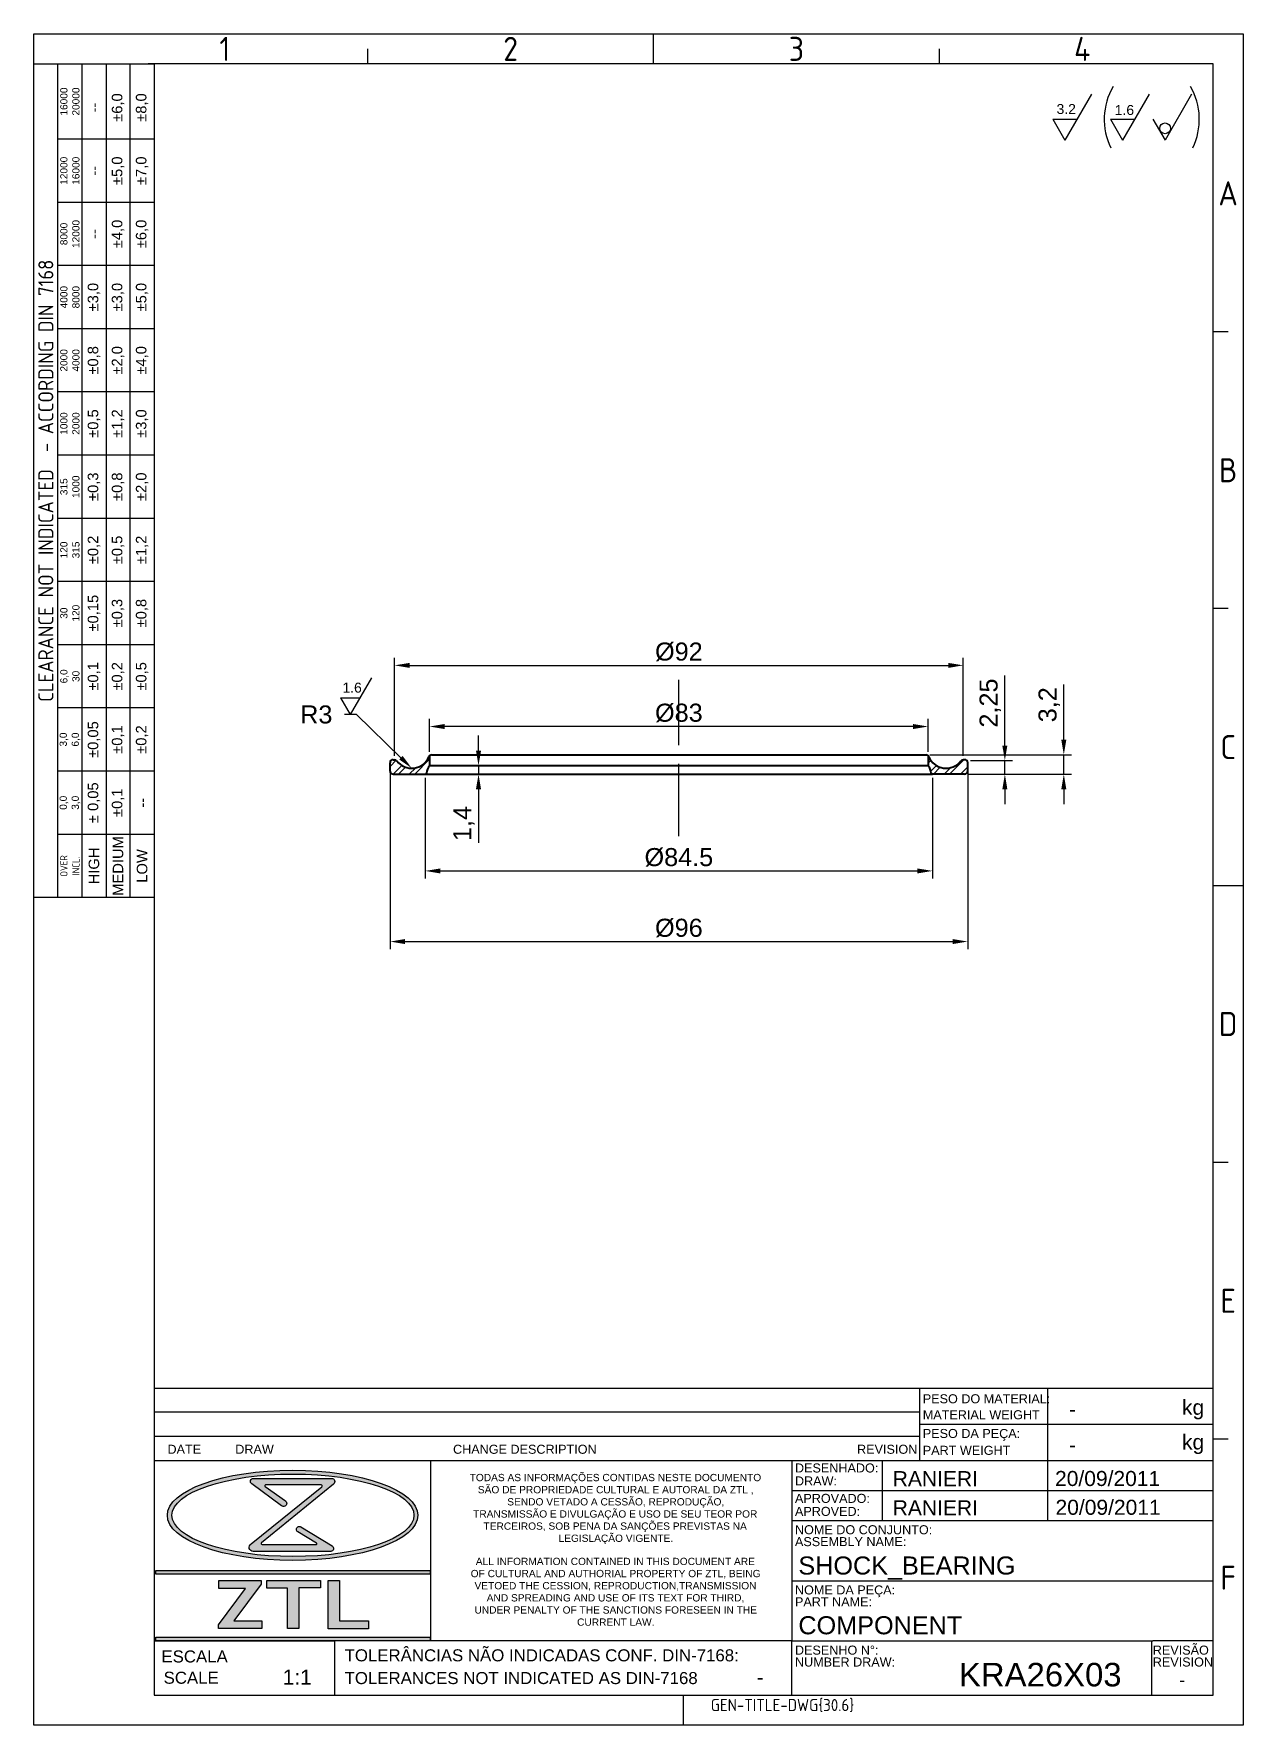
# Model space of a CAD drawing. Header units: millimetres. Extents: x 4519 to 4720, y 1613 to 1894.
import ezdxf
from ezdxf import colors
from ezdxf.entities.mleader import LeaderData, LeaderLine
from ezdxf.enums import TextEntityAlignment as Align
from ezdxf.math import Vec2, Vec3

# ---------------------------------------------------------------- set-up
doc = ezdxf.new("R2010")
doc.units = ezdxf.units.MM
doc.linetypes.add('ACAD_ISO04W100', pattern=[30, 24, -3, 0, -3])
for name, color, linetype, lineweight in [('AM_0', 7, 'Continuous', 40), ('AM_4', 1, 'ACAD_ISO04W100', 25), ('AM_5', 3, 'Continuous', 25)]:
    doc.layers.add(name, color=color, linetype=linetype, lineweight=lineweight)
doc.styles.add('ACISOTS', font='isocp.shx', dxfattribs={"height": 1})
doc.styles.get("Standard").update_dxf_attribs({"font": 'arial.ttf'})
doc.dimstyles.new('ISO-25', dxfattribs={"dimtxt": 3, "dimasz": 2.5, "dimexe": 1.25, "dimexo": 0.625, "dimtad": 1, "dimtxsty": 'Standard', "dimcen": 2.5, "dimadec": 0, "dimazin": 0, "dimtfac": 1, "dimtmove": 0, "dimatfit": 3, "dimfxl": 1, "dimarcsym": 0})

# ---------------------------------------------------------------- blocks, each defined once
blk = doc.blocks.new('*D116')
at = {"layer": 'AM_5', "color": 0, "lineweight": -2}
for p, q in [((4578.11, 1771.96), (4578.11, 1742.32)), ((4674.11, 1771.96), (4674.11, 1742.32)), ((4580.61, 1743.57), (4671.61, 1743.57))]:
    blk.add_line(p, q, dxfattribs=at)
at = {"layer": 'AM_5', "color": 0}
for points in [[(4580.61, 1743.99), (4580.61, 1743.16), (4578.11, 1743.57)], [(4671.61, 1743.99), (4671.61, 1743.16), (4674.11, 1743.57)]]:
    blk.add_solid(points, dxfattribs=at)
at = {"layer": 'Defpoints', "color": 0}
for p in [(4578.11, 1772.59), (4674.11, 1772.59), (4674.11, 1743.57)]:
    blk.add_point(p, dxfattribs=at)
at = {"layer": 'AM_5', "color": 0, "insert": (4626.11, 1745.81), "char_height": 3, "attachment_point": 5}
blk.add_mtext('%%C96', dxfattribs=at)
blk = doc.blocks.new('*D117')
at = {"layer": 'AM_5', "color": 0, "lineweight": -2}
for p, q in [((4583.96, 1770.76), (4583.96, 1754.06)), ((4668.26, 1770.76), (4668.26, 1754.06)), ((4586.46, 1755.31), (4665.76, 1755.31))]:
    blk.add_line(p, q, dxfattribs=at)
at = {"layer": 'AM_5', "color": 0}
for points in [[(4586.46, 1755.72), (4586.46, 1754.89), (4583.96, 1755.31)], [(4665.76, 1755.72), (4665.76, 1754.89), (4668.26, 1755.31)]]:
    blk.add_solid(points, dxfattribs=at)
at = {"layer": 'Defpoints', "color": 0}
for p in [(4583.96, 1771.39), (4668.26, 1771.39), (4668.26, 1755.31)]:
    blk.add_point(p, dxfattribs=at)
at = {"layer": 'AM_5', "color": 0, "insert": (4626.11, 1757.55), "char_height": 3, "attachment_point": 5}
blk.add_mtext('%%C84.5', dxfattribs=at)
blk = doc.blocks.new('*D118')
at = {"layer": 'AM_5', "color": 0, "lineweight": -2}
for p, q in [((4690.09, 1777.09), (4690.09, 1786.26)), ((4667.81, 1774.59), (4691.34, 1774.59)), ((4690.09, 1771.39), (4690.09, 1774.59)), ((4674.23, 1771.39), (4691.34, 1771.39)), ((4690.09, 1768.89), (4690.09, 1766.39))]:
    blk.add_line(p, q, dxfattribs=at)
at = {"layer": 'AM_5', "color": 0}
for points in [[(4689.67, 1777.09), (4690.5, 1777.09), (4690.09, 1774.59)], [(4689.67, 1768.89), (4690.5, 1768.89), (4690.09, 1771.39)]]:
    blk.add_solid(points, dxfattribs=at)
at = {"layer": 'Defpoints', "color": 0}
for p in [(4667.18, 1774.59), (4690.09, 1774.59), (4673.61, 1771.39)]:
    blk.add_point(p, dxfattribs=at)
at = {"layer": 'AM_5', "color": 0, "insert": (4687.66, 1782.92), "char_height": 3, "attachment_point": 5, "rotation": 90}
blk.add_mtext('3,2', dxfattribs=at)
blk = doc.blocks.new('*D119')
at = {"layer": 'AM_5', "color": 0, "lineweight": -2}
for p, q in [((4680.29, 1776.14), (4680.29, 1787.75)), ((4674.59, 1773.64), (4681.54, 1773.64)), ((4680.29, 1771.39), (4680.29, 1773.64)), ((4674.23, 1771.39), (4681.54, 1771.39)), ((4680.29, 1768.89), (4680.29, 1766.39))]:
    blk.add_line(p, q, dxfattribs=at)
at = {"layer": 'AM_5', "color": 0}
for points in [[(4679.87, 1776.14), (4680.7, 1776.14), (4680.29, 1773.64)], [(4679.87, 1768.89), (4680.7, 1768.89), (4680.29, 1771.39)]]:
    blk.add_solid(points, dxfattribs=at)
at = {"layer": 'Defpoints', "color": 0}
for p in [(4673.96, 1773.64), (4680.29, 1773.64), (4673.61, 1771.39)]:
    blk.add_point(p, dxfattribs=at)
at = {"layer": 'AM_5', "color": 0, "insert": (4677.86, 1783.2), "char_height": 3, "attachment_point": 5, "rotation": 90}
blk.add_mtext('2,25', dxfattribs=at)
blk = doc.blocks.new('*D120')
at = {"layer": 'AM_5', "color": 0, "lineweight": -2}
for p, q in [((4584.68, 1775.07), (4584.68, 1780.55)), ((4665.03, 1779.3), (4587.18, 1779.3)), ((4667.53, 1775.07), (4667.53, 1780.55))]:
    blk.add_line(p, q, dxfattribs=at)
at = {"layer": 'AM_5', "color": 0}
for points in [[(4587.18, 1779.72), (4587.18, 1778.88), (4584.68, 1779.3)], [(4665.03, 1779.72), (4665.03, 1778.88), (4667.53, 1779.3)]]:
    blk.add_solid(points, dxfattribs=at)
at = {"layer": 'Defpoints', "color": 0}
for p in [(4584.68, 1779.3), (4584.68, 1774.44), (4667.53, 1774.44)]:
    blk.add_point(p, dxfattribs=at)
at = {"layer": 'AM_5', "color": 0, "insert": (4626.11, 1781.54), "char_height": 3, "attachment_point": 5}
blk.add_mtext('%%C83', dxfattribs=at)
blk = doc.blocks.new('*D121')
at = {"layer": 'AM_5', "color": 0, "lineweight": -2}
for p, q in [((4578.85, 1774.41), (4578.85, 1790.71)), ((4673.37, 1774.41), (4673.37, 1790.71)), ((4581.35, 1789.46), (4670.87, 1789.46))]:
    blk.add_line(p, q, dxfattribs=at)
at = {"layer": 'AM_5', "color": 0}
for points in [[(4581.35, 1789.87), (4581.35, 1789.04), (4578.85, 1789.46)], [(4670.87, 1789.87), (4670.87, 1789.04), (4673.37, 1789.46)]]:
    blk.add_solid(points, dxfattribs=at)
at = {"layer": 'Defpoints', "color": 0}
for p in [(4673.37, 1789.46), (4578.85, 1773.79), (4673.37, 1773.79)]:
    blk.add_point(p, dxfattribs=at)
at = {"layer": 'AM_5', "color": 0, "insert": (4626.11, 1791.7), "char_height": 3, "attachment_point": 5}
blk.add_mtext('%%C92', dxfattribs=at)
blk = doc.blocks.new('*D122')
at = {"layer": 'AM_5', "color": 0, "lineweight": -2}
for p, q in [((4592.81, 1775.29), (4592.81, 1777.79)), ((4592.19, 1772.79), (4591.56, 1772.79)), ((4592.19, 1771.39), (4591.56, 1771.39)), ((4592.81, 1772.79), (4592.81, 1771.39)), ((4592.81, 1768.89), (4592.81, 1759.97))]:
    blk.add_line(p, q, dxfattribs=at)
at = {"layer": 'AM_5', "color": 0}
for points in [[(4592.39, 1775.29), (4593.23, 1775.29), (4592.81, 1772.79)], [(4592.39, 1768.89), (4593.23, 1768.89), (4592.81, 1771.39)]]:
    blk.add_solid(points, dxfattribs=at)
at = {"layer": 'Defpoints', "color": 0}
for p in [(4592.81, 1772.79), (4592.81, 1771.39), (4592.81, 1771.39)]:
    blk.add_point(p, dxfattribs=at)
at = {"layer": 'AM_5', "color": 0, "insert": (4590.38, 1763.18), "char_height": 3, "attachment_point": 5, "rotation": 90}
blk.add_mtext('1,4', dxfattribs=at)

msp = doc.modelspace()

# ---------------------------------------------------------------- hatches: boundary and pattern name
h = msp.add_hatch(color=256)
edge = h.paths.add_edge_path()
edge.add_ellipse((4561.91, 1648.251), major_axis=(20.817, 0), ratio=0.3599074, start_angle=191.45916, end_angle=452.8175)
edge.add_ellipse((4561.91, 1648.251), major_axis=(20.817, 0), ratio=0.3599074, start_angle=92.8175, end_angle=191.45916)
edge = h.paths.add_edge_path(flags=16)
edge.add_ellipse((4561.975, 1648.251), major_axis=(20.11, 0), ratio=0.3406642, start_angle=93.06698, end_angle=371.45916)
edge.add_ellipse((4561.975, 1648.251), major_axis=(20.11, 0), ratio=0.3406642, start_angle=11.45916, end_angle=93.06698)
h = msp.add_hatch(color=256)
edge = h.paths.add_edge_path()
edge.add_line((4566.762, 1652.997), (4555.044, 1643.507))
edge.add_arc((4555.357, 1642.924), 0.662, 118.14094, 270)
edge.add_line((4555.357, 1642.261), (4568.243, 1642.261))
edge.add_arc((4568.226, 1642.749), 0.488, 271.96853, 418.91083)
edge.add_line((4568.478, 1643.167), (4563.26, 1646.314))
edge.add_arc((4563.013, 1645.908), 0.475, 58.66819, 238.80525)
edge.add_line((4562.767, 1645.502), (4565.884, 1643.615))
edge.add_arc((4565.815, 1643.517), 0.12, -90, 54.65447, ccw=False)
edge.add_line((4565.815, 1643.397), (4556.834, 1643.397))
edge.add_arc((4556.861, 1643.561), 0.167, 129.23635, 260.82262, ccw=False)
edge.add_line((4556.755, 1643.69), (4568.686, 1653.433))
edge.add_arc((4568.374, 1653.861), 0.529, 306.0702, 450)
edge.add_line((4568.374, 1654.39), (4555.437, 1654.39))
edge.add_arc((4555.417, 1653.878), 0.513, 87.72721, 233.74708)
edge.add_line((4555.114, 1653.464), (4560.083, 1649.82))
edge.add_arc((4560.404, 1650.238), 0.527, 232.47139, 414.7334)
edge.add_line((4560.708, 1650.668), (4557.36, 1653.035))
edge.add_arc((4557.426, 1653.163), 0.144, 90, 242.52347, ccw=False)
edge.add_line((4557.426, 1653.307), (4566.679, 1653.307))
edge.add_arc((4566.651, 1653.134), 0.176, -50.99642, 80.76554, ccw=False)
for points in [[(4539.182, 1638.481), (4584.775, 1638.481), (4584.775, 1639.086), (4539.182, 1639.086)], [(4549.611, 1630.036), (4549.611, 1629.436), (4556.805, 1629.436), (4556.805, 1630.701), (4552.142, 1630.701), (4556.671, 1636.826), (4556.671, 1637.425), (4549.678, 1637.425), (4549.678, 1636.094), (4554.107, 1636.094)], [(4557.604, 1636.161), (4561.068, 1636.161), (4561.068, 1629.436), (4562.966, 1629.436), (4562.966, 1636.227), (4566.529, 1636.227), (4566.529, 1637.425), (4557.604, 1637.425)], [(4574.522, 1629.403), (4574.522, 1630.701), (4569.693, 1630.701), (4569.693, 1637.425), (4567.828, 1637.425), (4567.828, 1629.403)], [(4584.775, 1627.989), (4539.182, 1627.989), (4539.182, 1627.384), (4584.775, 1627.384)]]:
    msp.add_hatch(color=256).paths.add_polyline_path(points)
at = {"layer": 'AM_5'}
h = msp.add_hatch(dxfattribs=at)
h.set_pattern_fill('ANSI32', color=256, scale=0.2, style=0)
h.paths.add_polyline_path([(4579.248, 1773.59, 0.2326018), (4578.852, 1773.785), (4578.609, 1773.785, 0.4142136), (4578.109, 1773.285), (4578.109, 1771.885, 0.4142136), (4578.609, 1771.385), (4583.962, 1771.385, 0.39581), (4584.162, 1771.572, -0.1733687), (4584.684, 1772.785), (4584.684, 1774.442, 0.0992458), (4584.574, 1774.279, -0.5744432)])
h.paths.add_polyline_path([(4674.109, 1773.285, 0.4879148), (4673.488, 1773.77, 0.2981643), (4672.971, 1773.59, -0.5744432), (4667.645, 1774.279, 0.0992458), (4667.534, 1774.442), (4667.534, 1772.785, -0.1733687), (4668.056, 1771.572, 0.39581), (4668.256, 1771.385), (4673.609, 1771.385, 0.4142136), (4674.109, 1771.885)])

# ---------------------------------------------------------------- linework, layer by layer
at = {"color": 135, "lineweight": 25}
for p, q in [((4518.9, 1613.384), (4518.9, 1894.384)), ((4518.9, 1894.384), (4719.9, 1894.384)), ((4621.9, 1889.384), (4621.9, 1894.384)), ((4719.9, 1894.384), (4719.9, 1613.384)), ((4574.4, 1889.384), (4574.4, 1891.884)), ((4669.4, 1889.384), (4669.4, 1891.884)), ((4522.9, 1750.884), (4522.9, 1889.384)), ((4526.9, 1889.384), (4526.9, 1750.884)), ((4530.9, 1889.384), (4530.9, 1750.884)), ((4534.9, 1750.884), (4534.9, 1889.384)), ((4538.9, 1876.884), (4522.9, 1876.884)), ((4538.9, 1866.384), (4522.9, 1866.384)), ((4538.9, 1855.884), (4522.9, 1855.884)), ((4538.9, 1845.384), (4522.9, 1845.384)), ((4717.4, 1844.884), (4714.9, 1844.884)), ((4538.9, 1834.884), (4522.9, 1834.884)), ((4538.9, 1824.384), (4522.9, 1824.384)), ((4538.9, 1813.884), (4522.9, 1813.884)), ((4538.9, 1803.384), (4522.9, 1803.384)), ((4717.4, 1798.884), (4714.9, 1798.884)), ((4538.9, 1792.884), (4522.9, 1792.884)), ((4538.9, 1782.384), (4522.9, 1782.384)), ((4538.9, 1771.884), (4522.9, 1771.884)), ((4538.9, 1761.384), (4522.9, 1761.384)), ((4714.9, 1752.884), (4719.9, 1752.884)), ((4717.4, 1706.884), (4714.9, 1706.884)), ((4717.4, 1660.884), (4714.9, 1660.884)), ((4626.9, 1613.384), (4626.9, 1618.384)), ((4719.9, 1613.384), (4518.9, 1613.384))]:
    msp.add_line(p, q, dxfattribs=at)
for p, q in [((4714.9, 1889.384), (4537.9, 1889.384)), ((4538.9, 1889.384), (4538.9, 1618.384)), ((4714.9, 1618.384), (4714.9, 1889.384)), ((4538.9, 1669.384), (4714.9, 1669.384)), ((4538.9, 1669.384), (4538.9, 1618.384)), ((4538.9, 1669.384), (4666.148, 1669.384)), ((4666.148, 1657.384), (4666.148, 1669.384)), ((4687.4, 1669.384), (4687.4, 1663.384)), ((4714.9, 1618.384), (4714.9, 1669.384)), ((4666.148, 1665.384), (4538.9, 1665.384)), ((4538.9, 1661.384), (4666.148, 1661.384)), ((4666.148, 1663.384), (4714.9, 1663.384)), ((4687.4, 1663.384), (4687.4, 1657.384)), ((4538.9, 1657.384), (4644.9, 1657.384)), ((4584.833, 1657.384), (4584.833, 1627.384)), ((4644.9, 1657.384), (4644.9, 1638.384)), ((4644.9, 1657.384), (4714.9, 1657.384)), ((4659.9, 1657.384), (4659.9, 1647.384)), ((4687.4, 1657.384), (4687.4, 1647.384)), ((4555.437, 1654.39), (4568.374, 1654.39)), ((4644.9, 1652.384), (4714.9, 1652.384)), ((4644.9, 1647.384), (4714.9, 1647.384)), ((4539.182, 1638.481), (4539.182, 1639.086)), ((4539.182, 1639.086), (4584.775, 1639.086)), ((4584.775, 1638.481), (4539.182, 1638.481)), ((4584.775, 1639.086), (4584.775, 1638.481)), ((4644.9, 1638.384), (4644.9, 1627.384)), ((4549.611, 1630.036), (4554.107, 1636.094)), ((4549.678, 1636.094), (4549.678, 1637.425)), ((4549.678, 1637.425), (4556.671, 1637.425)), ((4554.107, 1636.094), (4549.678, 1636.094)), ((4556.671, 1636.826), (4552.142, 1630.701)), ((4556.671, 1637.425), (4556.671, 1636.826)), ((4557.604, 1636.161), (4557.604, 1637.425)), ((4557.604, 1637.425), (4566.529, 1637.425)), ((4561.068, 1636.161), (4557.604, 1636.161)), ((4561.068, 1629.436), (4561.068, 1636.161)), ((4562.966, 1636.227), (4562.966, 1629.436)), ((4566.529, 1636.227), (4562.966, 1636.227)), ((4566.529, 1637.425), (4566.529, 1636.227)), ((4567.828, 1629.403), (4567.828, 1637.425)), ((4567.828, 1637.425), (4569.693, 1637.425)), ((4569.693, 1637.425), (4569.693, 1630.701)), ((4644.9, 1637.384), (4714.9, 1637.384)), ((4549.611, 1629.436), (4549.611, 1630.036)), ((4552.142, 1630.701), (4556.805, 1630.701)), ((4556.805, 1630.701), (4556.805, 1629.436)), ((4569.693, 1630.701), (4574.522, 1630.701)), ((4574.522, 1630.701), (4574.522, 1629.403)), ((4538.9, 1627.384), (4568.9, 1627.384)), ((4644.9, 1627.384), (4538.9, 1627.384)), ((4539.182, 1627.989), (4584.775, 1627.989)), ((4539.182, 1627.384), (4539.182, 1627.989)), ((4584.775, 1627.384), (4539.182, 1627.384)), ((4556.805, 1629.436), (4549.611, 1629.436)), ((4562.966, 1629.436), (4561.068, 1629.436)), ((4574.522, 1629.403), (4567.828, 1629.403)), ((4568.9, 1627.384), (4568.9, 1618.384)), ((4584.775, 1627.989), (4584.775, 1627.384)), ((4644.9, 1618.384), (4644.9, 1627.384)), ((4644.9, 1627.384), (4704.9, 1627.384)), ((4704.654, 1627.384), (4704.654, 1618.384)), ((4714.9, 1627.384), (4704.9, 1627.384)), ((4538.9, 1618.384), (4714.9, 1618.384)), ((4538.9, 1618.384), (4714.9, 1618.384))]:
    msp.add_line(p, q)
msp.add_lwpolyline([(4538.9, 1889.384), (4538.9, 1750.884), (4518.9, 1750.884), (4518.9, 1889.384)], close=True, dxfattribs=at)
msp.add_lwpolyline([(4555.437, 1654.39), (4568.374, 1654.39, -0.7260746), (4568.686, 1653.433), (4556.755, 1643.69, 0.646844), (4556.834, 1643.397), (4565.815, 1643.397, 0.7309147), (4565.884, 1643.615), (4562.767, 1645.502, -1.0011968), (4563.26, 1646.314), (4568.478, 1643.167, -0.7463434), (4568.243, 1642.261), (4555.357, 1642.261, -0.7802957), (4555.044, 1643.507), (4566.762, 1652.997, 0.6479319), (4566.679, 1653.307), (4557.426, 1653.307, 0.7849705), (4557.36, 1653.035), (4560.708, 1650.668, -1.0199372), (4560.083, 1649.82), (4555.114, 1653.464, -0.7400952), (4555.437, 1654.39, -0.2577936)], format="xyb")
for centre, major_axis, ratio in [((4561.91, 1648.251), (-20.817, 0), 0.3599074), ((4561.975, 1648.251), (-20.11, 0), 0.3406642)]:
    msp.add_ellipse(centre, major_axis=major_axis, ratio=ratio)
at = {"layer": 'AM_0'}
for p, q in [((4578.109, 1771.885), (4578.109, 1773.285)), ((4578.609, 1773.785), (4578.852, 1773.785)), ((4584.684, 1774.442), (4584.684, 1772.785)), ((4585.034, 1774.585), (4667.334, 1774.585)), ((4667.534, 1774.442), (4667.534, 1772.785)), ((4673.609, 1773.785), (4673.367, 1773.785)), ((4674.109, 1771.885), (4674.109, 1773.285)), ((4578.609, 1771.385), (4583.962, 1771.385)), ((4583.962, 1771.385), (4668.256, 1771.385)), ((4667.534, 1772.785), (4584.684, 1772.785)), ((4673.609, 1771.385), (4668.256, 1771.385))]:
    msp.add_line(p, q, dxfattribs=at)
for centre, radius, start, end in [((4578.609, 1773.285), 0.5, 90, 180), ((4578.852, 1773.285), 0.5, 37.62293, 90), ((4581.71, 1775.488), 3.108, 217.62293, 337.12262), ((4585.034, 1774.085), 0.5, 90, 157.12262), ((4667.184, 1774.085), 0.5, 22.87738, 90), ((4670.509, 1775.488), 3.108, 202.87738, 322.37707), ((4673.367, 1773.285), 0.5, 90, 142.37707), ((4673.609, 1773.285), 0.5, 0, 90), ((4578.609, 1771.885), 0.5, 180, 270), ((4583.962, 1771.585), 0.2, 270, 356.37662), ((4586.119, 1771.449), 1.961, 137.03448, 176.37662), ((4666.099, 1771.449), 1.961, 3.62338, 42.96552), ((4668.256, 1771.585), 0.2, 183.62338, 270), ((4673.609, 1771.885), 0.5, 270, 0)]:
    msp.add_arc(centre, radius, start, end, dxfattribs=at)
at = {"layer": 'AM_4', "ltscale": 0.5}
msp.add_line((4626.109, 1761.087), (4626.109, 1787.083), dxfattribs=at)
at = {"layer": 'AM_5'}
for p, q in [((4694.701, 1884.369), (4690.274, 1876.702)), ((4704.286, 1884.369), (4699.86, 1876.702)), ((4711.335, 1884.369), (4706.908, 1876.702)), ((4688.262, 1880.187), (4692.286, 1880.187)), ((4688.262, 1880.187), (4690.274, 1876.702)), ((4697.848, 1880.187), (4701.872, 1880.187)), ((4697.848, 1880.187), (4699.86, 1876.702)), ((4704.896, 1880.187), (4706.908, 1876.702)), ((4574.999, 1787.411), (4571.458, 1781.277)), ((4569.849, 1784.065), (4573.068, 1784.065)), ((4569.849, 1784.065), (4571.458, 1781.277))]:
    msp.add_line(p, q, dxfattribs=at)
msp.add_circle((4706.916, 1878.677), 0.892, dxfattribs=at)
for centre, start, end in [((4707.636, 1880.18), 149.81687, 205.95777), ((4701.779, 1880.18), 334.04223, 30.18313)]:
    msp.add_arc(centre, 10.835, start, end, dxfattribs=at)

# ---------------------------------------------------------------- texts
at = {"color": 135, "lineweight": 25, "style": 'ACISOTS'}
for s, p in [('1', (4550.65, 1891.884)), ('2', (4598.15, 1891.884)), ('3', (4645.65, 1891.884)), ('4', (4693.15, 1891.884)), ('A', (4717.4, 1867.884)), ('B', (4717.4, 1821.884)), ('C', (4717.4, 1775.884)), ('D', (4717.4, 1729.884)), ('E', (4717.4, 1683.884)), ('F', (4717.4, 1637.884))]:
    msp.add_text(s, height=4, dxfattribs=at).set_placement(p, align=Align.MIDDLE)
for s, height, p in [('PESO DO MATERIAL:', 1.5, (4666.651, 1666.862)), ('kg', 2.5, (4709.733, 1664.944)), ('MATERIAL WEIGHT', 1.5, (4666.651, 1664.205)), ('PESO DA PEÇA:', 1.5, (4666.651, 1661.097)), ('kg', 2.5, (4709.733, 1659.177)), ('DATE', 1.5, (4541.115, 1658.474)), ('DRAW', 1.5, (4552.384, 1658.474)), ('CHANGE DESCRIPTION', 1.5, (4588.577, 1658.474)), ('REVISION', 1.5, (4655.726, 1658.474)), ('PART WEIGHT', 1.5, (4666.651, 1658.298)), ('DESENHADO:', 1.5, (4645.404, 1655.365)), ('DRAW:', 1.5, (4645.404, 1653.207)), ('APROVADO:', 1.5, (4645.404, 1650.313)), ('APROVED:', 1.5, (4645.404, 1648.155)), ('ASSEMBLY NAME:', 1.5, (4645.404, 1643.128)), ('NOME DO CONJUNTO:', 1.5, (4645.404, 1645.103)), ('NOME DA PEÇA:', 1.5, (4645.404, 1635.103)), ('PART NAME:', 1.5, (4645.404, 1633.128)), ('REVISÃO', 1.5, (4704.877, 1625.103)), ('ESCALA', 2, (4540.112, 1623.802)), ('TOLERÂNCIAS NÃO INDICADAS CONF. DIN-7168:', 2, (4570.556, 1623.988)), ('DESENHO N%%d:', 1.5, (4645.404, 1625.103)), ('NUMBER DRAW:', 1.5, (4645.404, 1623.128)), ('REVISION', 1.5, (4704.877, 1623.128)), ('SCALE', 2, (4540.474, 1620.268)), ('TOLERANCES NOT INDICATED AS DIN-7168', 2, (4570.556, 1620.213))]:
    msp.add_text(s, height=height).set_placement(p)
at = {"color": 135, "lineweight": 25, "attachment_point": 5, "rotation": 90}
for s, insert, char_height, width in [('16000\\P20000', (4524.9, 1883.134), 1.2, 12.5), ('--', (4528.9, 1882.134), 1.75, 10.5), ('±6,0', (4532.9, 1882.134), 1.75, 10.5), ('±8,0', (4536.9, 1882.134), 1.75, 10.5), ('12000\\P16000', (4524.9, 1871.634), 1.2, 10.5), ('--', (4528.9, 1871.634), 1.75, 10.5), ('±5,0', (4532.9, 1871.634), 1.75, 10.5), ('±7,0', (4536.9, 1871.634), 1.75, 10.5), ('8000\\P12000', (4524.9, 1861.134), 1.2, 10.5), ('±4,0', (4532.9, 1861.134), 1.75, 10.5), ('±6,0', (4536.9, 1861.134), 1.75, 10.5), ('--', (4528.9, 1861.134), 1.75, 10.5), ('{\\Fisocp.shx|c0;CLEARANCE NOT INDICATED  - ACCORDING DIN 7168}', (4520.9, 1820.134), 2.5, 138.5), ('4000\\P8000', (4524.9, 1850.634), 1.2, 10.5), ('±3,0', (4528.9, 1850.634), 1.75, 10.5), ('±3,0', (4532.9, 1850.634), 1.75, 10.5), ('±5,0', (4536.9, 1850.634), 1.75, 10.5), ('2000\\P4000', (4524.9, 1840.134), 1.2, 10.5), ('±0,8', (4528.9, 1840.134), 1.75, 10.5), ('±2,0', (4532.9, 1840.134), 1.75, 10.5), ('±4,0', (4536.9, 1840.134), 1.75, 10.5), ('1000\\P2000', (4524.9, 1829.634), 1.2, 10.5), ('±0,5', (4528.9, 1829.634), 1.75, 10.5), ('±1,2', (4532.9, 1829.634), 1.75, 10.5), ('±3,0', (4536.9, 1829.634), 1.75, 10.5), ('315\\P1000', (4524.9, 1819.134), 1.2, 10.5), ('±0,3', (4528.9, 1819.134), 1.75, 10.5), ('±0,8', (4532.9, 1819.134), 1.75, 10.5), ('±2,0', (4536.9, 1819.134), 1.75, 10.5), ('120\\P315', (4524.9, 1808.634), 1.2, 10.5), ('±0,2', (4528.9, 1808.634), 1.75, 10.5), ('±0,5', (4532.9, 1808.634), 1.75, 10.5), ('±1,2', (4536.9, 1808.634), 1.75, 10.5), ('30\\P120', (4524.9, 1798.134), 1.2, 10.5), ('±0,15', (4528.9, 1798.134), 1.75, 10.5), ('±0,3', (4532.9, 1798.134), 1.75, 10.5), ('±0,8', (4536.9, 1798.134), 1.75, 10.5), ('6,0\\P30', (4524.9, 1787.634), 1.2, 10.5), ('±0,1', (4528.9, 1787.634), 1.75, 10.5), ('±0,2', (4532.9, 1787.634), 1.75, 10.5), ('±0,5', (4536.9, 1787.634), 1.75, 10.5), ('±0,05', (4528.9, 1777.134), 1.75, 10.5), ('±0,1', (4532.9, 1777.134), 1.75, 10.5), ('±0,2', (4536.9, 1777.134), 1.75, 10.5), ('3,0\\P6,0', (4524.9, 1777.134), 1.2, 10.5), ('0,0\\P3,0', (4524.9, 1766.634), 1.2, 10.5), ('± 0,05', (4528.9, 1766.634), 1.75, 10.5), ('\\pt4.79529;±0,1', (4532.9, 1766.634), 1.75, 10.5), ('--', (4536.9, 1766.634), 1.75, 10.5), ('MEDIUM', (4532.9, 1756.134), 1.75, 10.5), ('{\\Fisocp.shx|c0;OVER\\PINCL.}', (4524.9, 1756.134), 1.2, 10.5), ('HIGH', (4528.9, 1756.134), 1.75, 10.5), ('LOW', (4536.9, 1756.134), 1.75, 10.5)]:
    msp.add_mtext(s, dxfattribs=dict(at, insert=insert, char_height=char_height, width=width))
at = {"linetype": 'Continuous', "char_height": 1.21, "attachment_point": 1}
for s, insert in [('\\pi-0.030453;TODAS AS INFORMAÇÕES CONTIDAS NESTE DOCUMENTO \\P\\pi1.3368;SÃO DE PROPRIEDADE CULTURAL E AUTORAL DA ZTL , \\P\\pi6.2214;SENDO VETADO A CESSÃO, REPRODUÇÃO, \\P\\pi0.5502;TRANSMISSÃO E DIVULGAÇÃO E USO DE SEU TEOR POR \\P\\pi2.2748;TERCEIROS, SOB PENA DA SANÇÕES PREVISTAS NA \\P\\pi14.743;LEGISLAÇÃO VIGENTE.', (4591.366, 1655.132)), ('\\pi0.99054;ALL INFORMATION CONTAINED IN THIS DOCUMENT ARE \\P\\pi0.14494;OF CULTURAL AND AUTHORIAL PROPERTY OF ZTL, BEING  \\P\\pi0.78254;VETOED THE CESSION, REPRODUCTION,TRANSMISSION \\P\\pi2.8043;AND SPREADING AND USE OF ITS TEXT FOR THIRD, \\P\\pi0.77387;UNDER PENALTY OF THE SANCTIONS FORESEEN IN THE \\P\\pi17.825;CURRENT LAW.', (4591.366, 1641.199))]:
    msp.add_mtext_dynamic_manual_height_columns(s, width=48.28462, gutter_width=12.5, heights=[0], dxfattribs=dict(at, insert=insert))
for p in [(4690.961, 1665.911), (4690.961, 1659.961)]:
    msp.add_attdef('-', text='', height=2.5).set_placement(p, align=Align.MIDDLE_LEFT)
for tag, p, height in [('RANIERI', (4661.653, 1653.089), 2.5), ('20/09/2011', (4688.629, 1653.118), 2.5), ('RANIERI', (4661.651, 1648.251), 2.5), ('20/09/2011', (4688.71, 1648.334), 2.5), ('SHOCK_BEARING', (4645.969, 1638.409), 3), ('COMPONENT', (4645.969, 1628.484), 3), ('KRA26X03', (4672.663, 1619.825), 3.911)]:
    msp.add_attdef(tag, p, '', height=height)
for tag, height, p in [('1:1', 2.5, (4562.676, 1621.362)), ('-', 2.5, (4639.608, 1621.362)), ('-', 1.956, (4709.759, 1620.873))]:
    msp.add_attdef(tag, text='', height=height).set_placement(p, align=Align.MIDDLE_CENTER)
at = {"color": 135, "style": 'ACISOTS'}
msp.add_attdef('GEN-TITLE-DWG{30.6}', (4631.404, 1615.73), '', height=2, dxfattribs=at)
at = {"layer": 'AM_5', "char_height": 1.656, "attachment_point": 1}
for s, insert in [('3.2', (4688.884, 1882.717)), ('1.6', (4698.556, 1882.557)), ('1.6', (4570.196, 1786.588))]:
    msp.add_mtext_dynamic_manual_height_columns(s, width=18.23779, gutter_width=12.5, heights=[0], dxfattribs=dict(at, insert=insert))

# ---------------------------------------------------------------- dimensions: what is measured, and where the dimension line sits
at = {"layer": 'AM_5'}
for base, p1, p2, text, picture, middle in [((4673.367, 1789.455), (4578.852, 1773.785), (4673.367, 1773.785), '%%C92', '*D121', (4626.109, 1791.696)), ((4584.684, 1779.3), (4667.534, 1774.442), (4584.684, 1774.442), '%%C83', '*D120', (4626.109, 1781.54)), ((4674.109, 1743.573), (4578.109, 1772.585), (4674.109, 1772.585), '%%C96', '*D116', (4626.109, 1745.814)), ((4668.256, 1755.308), (4583.962, 1771.385), (4668.256, 1771.385), '%%C84.5', '*D117', (4626.109, 1757.549))]:
    dim = msp.add_linear_dim(base=base, p1=p1, p2=p2, text=text, dimstyle='ISO-25', dxfattribs=at)
    dim.commit()
    dim.dimension.update_dxf_attribs({"geometry": picture, "text_midpoint": middle})
for base, p1, p2, picture, middle in [((4680.286, 1773.639), (4673.609, 1771.385), (4673.963, 1773.639), '*D119', (4677.858, 1783.197)), ((4690.087, 1774.585), (4673.609, 1771.385), (4667.184, 1774.585), '*D118', (4687.66, 1782.925)), ((4592.812, 1771.385), (4592.812, 1772.785), (4592.812, 1771.385), '*D122', (4590.384, 1763.177))]:
    dim = msp.add_linear_dim(base=base, p1=p1, p2=p2, angle=90, dimstyle='ISO-25', dxfattribs=at)
    dim.commit()
    dim.dimension.update_dxf_attribs({"geometry": picture, "text_midpoint": middle})

# ---------------------------------------------------------------- leaders
ml = msp.add_multileader_mtext('Standard', dxfattribs=at)
ml.set_content('R3', color=256)
ml.set_leader_properties()
ml.build(insert=Vec2(0, 0))
ml.multileader.update_dxf_attribs({"arrow_head_size": 2.5})
ctx = ml.context
ctx.base_point, ctx.char_height, ctx.arrow_head_size, ctx.plane_origin = Vec3(4561.693, 1781.277), 3, 2.5, Vec3(4581.71, 1772.379)
ctx.text_align_type = 2
notes = []
notes.append((ctx, [(0, (1, 1, 0), (4572.531, 1781.277), (-1, 0), 2, [(0, [(4581.71, 1772.379)], 0, [])])]))
ctx.mtext.insert, ctx.mtext.alignment, ctx.mtext.flow_direction = Vec3(4568.531, 1782.804), 3, 5
for ctx, leaders in notes:
    for number, flags, end, landing, length, lines in leaders:
        leader = LeaderData()
        leader.index, (leader.has_last_leader_line, leader.has_dogleg_vector, leader.attachment_direction) = number, flags
        leader.last_leader_point, leader.dogleg_vector, leader.dogleg_length = Vec3(end), Vec3(landing), length
        for number, points, colour, breaks in lines:
            line = LeaderLine()
            line.index, line.vertices, line.color, line.breaks = number, Vec3.list(points), colors.encode_raw_color(colour), breaks
            leader.lines.append(line)
        ctx.leaders.append(leader)

doc.saveas('drawing.dxf')
